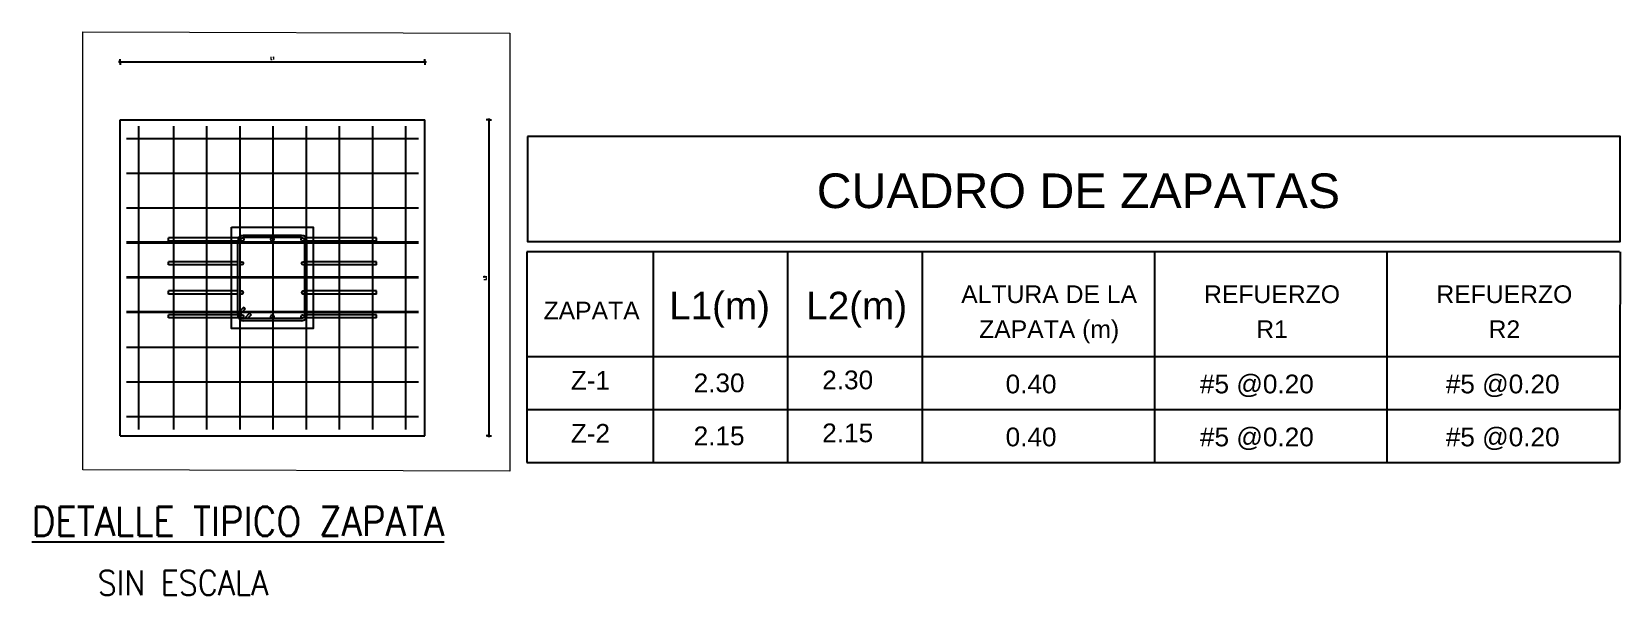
# Model space of a CAD drawing. Header units: feet. Extents: x -398 to 164, y -304 to 319.
# Drawn here: x -301.2 to -208.8, y -124.2 to -91.5 of the extents above; entities that cross this region are included whole.
import ezdxf
from ezdxf.enums import TextEntityAlignment as Align

# ---------------------------------------------------------------- set-up
doc = ezdxf.new("R2010")
doc.units = ezdxf.units.FT
doc.header["$MEASUREMENT"] = 0
doc.layers.get('DEFPOINTS').update_dxf_attribs({"lineweight": 0})
for name, color, linetype in [('ACERO', 6, 'Continuous'), ('DIM', 7, 'Continuous'), ('T1', 7, 'Continuous'), ('ZAPATAS', 5, 'Continuous')]:
    doc.layers.add(name, color=color, linetype=linetype)
for name, color, linetype, lineweight in [('cuadros', 2, 'Continuous', 18), ('Structural - Bearing_Pen_No__19', 255, 'Continuous', 0), ('TEXTO-1', 2, 'Continuous', 15)]:
    doc.layers.add(name, color=color, linetype=linetype, lineweight=lineweight)
doc.styles.add('D100N', font='romans.shx', dxfattribs={"height": 0.16})
doc.styles.add('ROMANS', font='romans.shx', dxfattribs={"width": 0.9})
doc.styles.add('ROMANT', font='arial.ttf', dxfattribs={"height": 0.9})
doc.dimstyles.new('D100', dxfattribs={"dimtxt": 0.15, "dimasz": 0.08, "dimexe": 0, "dimexo": 0, "dimgap": 0.14, "dimtad": 1, "dimzin": 4, "dimdsep": 46, "dimtxsty": 'D100N', "dimblk1": 'DIMBLK', "dimblk2": 'DIMBLK', "dimsah": 1, "dimcen": 0.09, "dimse1": 1, "dimse2": 1, "dimclrd": 9, "dimclre": 256, "dimclrt": 256, "dimadec": 0, "dimazin": 0, "dimtfac": 6, "dimtix": 1, "dimtmove": 2, "dimatfit": 3, "dimfxl": 1, "dimtvp": 0.466667, "dimtolj": 1, "dimtzin": 4, "dimarcsym": 0})

# ---------------------------------------------------------------- blocks, each defined once
blk = doc.blocks.new('DIMBLK')
for q in [(0, 2), (0, -2), (-1, 0), (1, 0)]:
    blk.add_line((0, 0), q)
blk.add_circle((0, 0), 0.5)
blk = doc.blocks.new('*D349')
at = {"layer": 'DEFPOINTS', "color": 0, "transparency": 16777216}
for p in [(-278.326, -93.209), (-296.066, -96.574), (-278.326, -96.574)]:
    blk.add_point(p, dxfattribs=at)
at = {"layer": 'DIM', "color": 9, "lineweight": -2, "transparency": 16777216}
blk.add_line((-295.986, -93.209), (-278.406, -93.209), dxfattribs=at)
at = {"layer": 'DIM', "color": 9, "lineweight": -2, "transparency": 16777216, "xscale": 0.08, "yscale": 0.08, "zscale": 0.08, "rotation": 180}
blk.add_blockref('DIMBLK', (-296.066, -93.209), dxfattribs=at)
at = {"layer": 'DIM', "color": 9, "lineweight": -2, "transparency": 16777216, "xscale": 0.08, "yscale": 0.08, "zscale": 0.08}
blk.add_blockref('DIMBLK', (-278.326, -93.209), dxfattribs=at)
at = {"layer": 'DIM', "transparency": 16777216, "insert": (-287.196, -92.989), "char_height": 0.16, "attachment_point": 5, "style": 'D100N'}
blk.add_mtext('\\A1;L1', dxfattribs=at)
blk = doc.blocks.new('*D350')
at = {"layer": 'DEFPOINTS', "color": 0, "transparency": 16777216}
for p in [(-278.326, -96.574), (-278.326, -114.958), (-274.602, -114.958)]:
    blk.add_point(p, dxfattribs=at)
at = {"layer": 'DIM', "color": 9, "lineweight": -2, "transparency": 16777216}
blk.add_line((-274.602, -96.654), (-274.602, -114.878), dxfattribs=at)
at = {"layer": 'DIM', "color": 9, "lineweight": -2, "transparency": 16777216, "xscale": 0.08, "yscale": 0.08, "zscale": 0.08}
for p, rotation in [((-274.602, -96.574), 90), ((-274.602, -114.958), 270)]:
    blk.add_blockref('DIMBLK', p, dxfattribs=dict(at, rotation=rotation))
at = {"layer": 'DIM', "transparency": 16777216, "insert": (-274.822, -105.766), "char_height": 0.16, "attachment_point": 5, "rotation": 90, "style": 'D100N'}
blk.add_mtext('\\A1;L2', dxfattribs=at)

msp = doc.modelspace()

# ---------------------------------------------------------------- linework, layer by layer
for p, q in [((-296.0663, -114.9579), (-296.0663, -96.5742)), ((-296.0663, -96.5742), (-278.3261, -96.5742)), ((-278.3261, -114.9579), (-278.3261, -96.5742)), ((-296.0663, -114.9579), (-278.3261, -114.9579))]:
    msp.add_line(p, q)
at = {"layer": 'ACERO'}
for p, q in [((-294.9633, -114.5902), (-294.9633, -96.9419)), ((-292.9411, -114.5902), (-292.9411, -96.9419)), ((-291.0108, -114.5902), (-291.0108, -96.9419)), ((-289.0805, -114.5902), (-289.0805, -96.9419)), ((-287.1502, -103.2951), (-287.1502, -96.9419)), ((-285.2199, -114.5902), (-285.2199, -96.9419)), ((-283.2896, -114.5902), (-283.2896, -96.9419)), ((-281.3594, -114.5902), (-281.3594, -96.9419)), ((-279.4291, -114.5902), (-279.4291, -96.9419)), ((-278.6937, -97.6772), (-295.6986, -97.6772)), ((-278.6937, -99.6994), (-295.6986, -99.6994)), ((-278.6937, -101.7216), (-295.6986, -101.7216)), ((-287.1502, -114.5902), (-287.1502, -103.4238)), ((-278.6937, -103.6979), (-295.6986, -103.6979)), ((-278.6937, -103.7438), (-295.6986, -103.7438)), ((-278.6937, -105.7201), (-295.6986, -105.7201)), ((-278.6937, -105.766), (-295.6986, -105.766)), ((-278.6937, -107.7423), (-295.6986, -107.7423)), ((-278.6937, -107.7882), (-295.6986, -107.7882)), ((-278.6937, -109.8104), (-295.6986, -109.8104)), ((-278.6937, -111.8326), (-295.6986, -111.8326)), ((-278.6937, -113.8548), (-295.6986, -113.8548))]:
    msp.add_line(p, q, dxfattribs=at)
for points in [[(-295.0092, -114.5902), (-294.9173, -114.5902), (-295.0092, -96.9419), (-294.9173, -96.9419)], [(-292.8951, -96.9419), (-292.987, -96.9419), (-292.8951, -114.5902), (-292.987, -114.5902)], [(-290.9648, -96.9419), (-291.0567, -96.9419), (-290.9648, -114.5902), (-291.0567, -114.5902)], [(-289.0345, -96.9419), (-289.1264, -96.9419), (-289.0345, -114.5902), (-289.1264, -114.5902)], [(-287.1042, -96.9419), (-287.1962, -96.9419), (-287.1042, -114.5902), (-287.1962, -114.5902)], [(-285.174, -96.9419), (-285.2659, -96.9419), (-285.174, -114.5902), (-285.2659, -114.5902)], [(-283.2437, -96.9419), (-283.3356, -96.9419), (-283.2437, -114.5902), (-283.3356, -114.5902)], [(-281.3134, -96.9419), (-281.4053, -96.9419), (-281.3134, -114.5902), (-281.4053, -114.5902)], [(-279.3831, -96.9419), (-279.475, -96.9419), (-279.3831, -114.5902), (-279.475, -114.5902)], [(-278.6937, -97.7232), (-278.6937, -97.6313), (-295.6986, -97.7232), (-295.6986, -97.6313)], [(-278.6937, -99.7454), (-278.6937, -99.6535), (-295.6986, -99.7454), (-295.6986, -99.6535)], [(-278.6937, -101.7676), (-278.6937, -101.6757), (-295.6986, -101.7676), (-295.6986, -101.6757)], [(-278.6937, -103.7438), (-278.6937, -103.6519), (-295.6986, -103.7438), (-295.6986, -103.6519)], [(-278.6937, -105.766), (-278.6937, -105.6741), (-295.6986, -105.766), (-295.6986, -105.6741)], [(-278.6937, -107.7882), (-278.6937, -107.6963), (-295.6986, -107.7882), (-295.6986, -107.6963)], [(-278.6937, -109.8564), (-278.6937, -109.7645), (-295.6986, -109.8564), (-295.6986, -109.7645)], [(-278.6937, -111.8786), (-278.6937, -111.7867), (-295.6986, -111.8786), (-295.6986, -111.7867)], [(-278.6937, -113.9008), (-278.6937, -113.8089), (-295.6986, -113.9008), (-295.6986, -113.8089)]]:
    msp.add_trace(points, dxfattribs=at)
at = {"layer": 'cuadros', "color": 1, "linetype": 'Continuous', "lineweight": 25}
for p, q in [((-208.8105, -104.2532), (-272.3947, -104.2532)), ((-272.3947, -104.2532), (-272.3947, -116.5025)), ((-265.0291, -116.5025), (-265.0291, -104.2532)), ((-265.0291, -116.5025), (-265.0291, -104.2532)), ((-257.1984, -116.5025), (-257.1984, -104.2532)), ((-249.3645, -116.5025), (-249.3645, -104.2532)), ((-235.8465, -116.5025), (-235.8465, -104.2532)), ((-222.3285, -116.5025), (-222.3285, -104.2532)), ((-208.7678, -104.2532), (-208.8105, -116.5025)), ((-272.3947, -110.3408), (-208.8105, -110.3408)), ((-272.3947, -113.4217), (-208.8105, -113.4217)), ((-272.3947, -116.5025), (-208.8105, -116.5025))]:
    msp.add_line(p, q, dxfattribs=at)
msp.add_lwpolyline([(-272.352, -97.5427), (-272.352, -103.655), (-208.7678, -103.655), (-208.7678, -97.5427)], close=True, dxfattribs=at)
at = {"layer": 'Structural - Bearing_Pen_No__19'}
msp.add_lwpolyline([(-298.2295, -91.4559), (-273.3922, -91.5316), (-273.3922, -117.0048), (-298.2295, -116.9291)], close=True, dxfattribs=at)
at = {"layer": 'ZAPATAS'}
for p, q in [((-293.2495, -103.6322), (-293.2495, -103.4484)), ((-289.1614, -103.4484), (-293.2495, -103.4484)), ((-285.4998, -103.2951), (-288.8925, -103.2951)), ((-285.4998, -103.4238), (-288.8925, -103.4238)), ((-281.1429, -103.4484), (-285.2309, -103.4484)), ((-281.1429, -103.6322), (-281.1429, -103.4484)), ((-289.2051, -103.6322), (-293.2495, -103.6322)), ((-289.2051, -107.9462), (-289.2051, -103.6077)), ((-289.0764, -107.6895), (-289.0764, -103.6077)), ((-285.316, -107.9462), (-285.316, -103.6077)), ((-285.1873, -107.9462), (-285.1873, -103.6077)), ((-281.1429, -103.6322), (-285.1873, -103.6322)), ((-293.2495, -105.0185), (-293.2495, -104.8347)), ((-289.2051, -104.8347), (-293.2495, -104.8347)), ((-289.2051, -105.0185), (-293.2495, -105.0185)), ((-281.1429, -104.8347), (-285.1873, -104.8347)), ((-281.1429, -105.0185), (-285.1873, -105.0185)), ((-281.1429, -105.0185), (-281.1429, -104.8347)), ((-293.2495, -106.7114), (-293.2495, -106.5275)), ((-289.2051, -106.5275), (-293.2495, -106.5275)), ((-289.2051, -106.7114), (-293.2495, -106.7114)), ((-281.1429, -106.5275), (-285.1873, -106.5275)), ((-281.1429, -106.7114), (-285.1873, -106.7114)), ((-281.1429, -106.7114), (-281.1429, -106.5275)), ((-293.2495, -108.1014), (-293.2495, -107.9176)), ((-289.2051, -107.9176), (-293.2495, -107.9176)), ((-289.1638, -108.1014), (-293.2495, -108.1014)), ((-288.8688, -107.4819), (-289.1318, -107.7449)), ((-288.777, -107.5738), (-289.041, -107.8378)), ((-285.4998, -108.13), (-288.8925, -108.13)), ((-288.8688, -107.4819), (-288.777, -107.5738)), ((-288.5249, -107.8259), (-288.829, -108.13)), ((-288.4339, -107.9169), (-288.647, -108.13)), ((-288.5249, -107.8259), (-288.4339, -107.9169)), ((-281.1429, -108.1014), (-285.2286, -108.1014)), ((-281.1429, -107.9176), (-285.1873, -107.9176)), ((-281.1429, -108.1014), (-281.1429, -107.9176)), ((-285.4998, -108.2587), (-288.8925, -108.2587))]:
    msp.add_line(p, q, dxfattribs=at)
msp.add_lwpolyline([(-289.5727, -102.8138), (-284.8196, -102.8138), (-284.8196, -108.7183), (-289.5727, -108.7183)], close=True, dxfattribs=at)
for centre in [(-288.9523, -103.5402), (-287.1997, -103.5402), (-285.4386, -103.5402), (-288.98, -104.9264), (-285.4058, -104.9264), (-288.98, -106.617), (-285.4058, -106.617), (-288.9582, -108.0092), (-287.2057, -108.0092), (-285.4386, -108.0092)]:
    msp.add_circle(centre, 0.0919, dxfattribs=at)
for centre, radius, start, end in [((-288.8925, -103.6077), 0.3125, 90, 180), ((-288.8925, -103.6077), 0.1838, 90, 180), ((-285.4998, -103.6077), 0.3125, 0, 90), ((-285.4998, -103.6077), 0.1838, 0, 90), ((-288.8925, -107.9462), 0.3127, 139.926843, 269.948923), ((-288.8925, -107.9462), 0.1838, 143.864744, 270), ((-285.4998, -107.9462), 0.3125, 270, 0), ((-285.4998, -107.9462), 0.1838, 270, 0)]:
    msp.add_arc(centre, radius, start, end, dxfattribs=at)

# ---------------------------------------------------------------- texts
at = {"layer": 'T1', "insert": (-301.2022, -119.0791), "char_height": 1.7, "width": 84.719649, "attachment_point": 1, "style": 'ROMANS'}
msp.add_mtext('{\\LDETALLE TIPICO ZAPATA}', dxfattribs=at)
at = {"layer": 'T1', "insert": (-297.3717, -122.7853), "char_height": 1.44, "attachment_point": 1, "style": 'ROMANS'}
msp.add_mtext('SIN ESCALA', dxfattribs=at)
at = {"layer": 'TEXTO-1', "linetype": 'Continuous', "ltscale": 0.1, "style": 'ROMANT'}
for s, height, p in [('CUADRO DE ZAPATAS', 2.012283, (-240.2981, -101.7088)), ('ALTURA DE LA', 1.029801, (-241.9998, -107.2333)), ('REFUERZO', 1.0298, (-229.0291, -107.2333)), ('REFUERZO', 1.0298, (-215.5111, -107.2333)), ('ZAPATA', 1.0298, (-268.6241, -108.187)), ('L1(m)', 1.60983, (-261.18, -108.187)), ('L2(m)', 1.60983, (-253.1978, -108.187)), ('ZAPATA (m)', 1.0298, (-241.9998, -109.2707)), ('R1', 1.0298, (-229.0291, -109.2707)), ('R2', 1.0298, (-215.5111, -109.2707)), ('Z-1', 1.08974, (-268.694, -112.2756)), ('2.30', 1.08974, (-261.2048, -112.42)), ('2.30', 1.08974, (-253.722, -112.2487)), ('0.40', 1.08974, (-243.0507, -112.485)), ('#5 @0.20', 1.08974, (-229.9123, -112.485)), ('#5 @0.20', 1.08974, (-215.6076, -112.485)), ('Z-2', 1.08974, (-268.694, -115.3564)), ('2.15', 1.08974, (-261.2048, -115.5009)), ('2.15', 1.08974, (-253.722, -115.3296)), ('0.40', 1.08974, (-243.0507, -115.5658)), ('#5 @0.20', 1.08974, (-229.9123, -115.5658)), ('#5 @0.20', 1.08974, (-215.6076, -115.5658))]:
    msp.add_text(s, height=height, dxfattribs=at).set_placement(p, align=Align.CENTER)

# ---------------------------------------------------------------- dimensions: what is measured, and where the dimension line sits
at = {"layer": 'DIM'}
dim = msp.add_linear_dim(base=(-278.3261, -93.2087), p1=(-296.0663, -96.5742), p2=(-278.3261, -96.5742), text='L1', dimstyle='D100', override={"dimfxl": 0}, dxfattribs=at)
dim.commit()
dim.dimension.update_dxf_attribs({"geometry": '*D349', "text_midpoint": (-287.1962, -92.9887)})
dim = msp.add_linear_dim(base=(-274.6019, -114.9579), p1=(-278.3261, -96.5742), p2=(-278.3261, -114.9579), angle=90, text='L2', dimstyle='D100', override={"dimfxl": 0}, dxfattribs=at)
dim.commit()
dim.dimension.update_dxf_attribs({"geometry": '*D350', "text_midpoint": (-274.8219, -105.766)})

doc.saveas('drawing.dxf')
